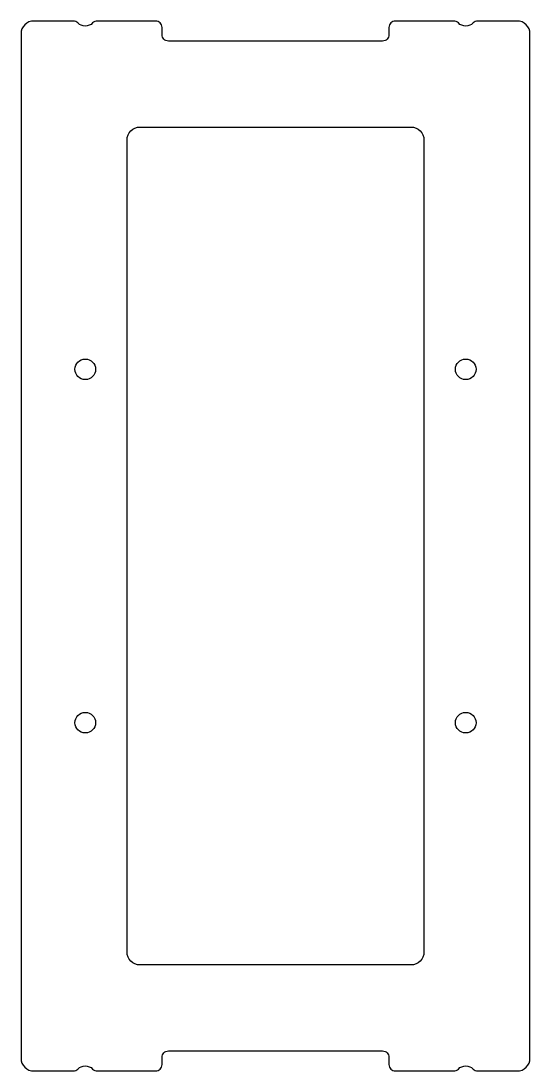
# Model space of a CAD drawing. Header units: millimetres. Extents: x -40 to 40, y -82 to 82.
import ezdxf

# ---------------------------------------------------------------- set-up
doc = ezdxf.new("R2010")
doc.units = ezdxf.units.MM
doc.layers.add('CUTOUTS', color=1, linetype='CONTINUOUS')
doc.layers.add('PERIMETER', color=5, linetype='CONTINUOUS')

msp = doc.modelspace()

# ---------------------------------------------------------------- linework, layer by layer
at = {"layer": 'CUTOUTS'}
msp.add_lwpolyline([(21.1, -65.2), (-21.1, -65.2, -0.414214), (-23.1, -63.2), (-23.1, 63.2, -0.414214), (-21.1, 65.2), (21.1, 65.2, -0.414214), (23.1, 63.2), (23.1, -63.2, -0.414214)], format="xyb", close=True, dxfattribs=at)
for centre in [(-29.6, 27.5), (29.6, 27.5), (-29.6, -27.5), (29.6, -27.5)]:
    msp.add_circle(centre, 1.6, dxfattribs=at)
at = {"layer": 'PERIMETER'}
msp.add_lwpolyline([(-39.6, 79.7), (-39.6, -79.7, 0.414214), (-37.6, -81.7), (-31.48, -81.7, 0.204302), (-30.75, -81.39, -0.426401), (-28.45, -81.39, 0.204302), (-27.72, -81.7), (-18.66, -81.7, 0.414214), (-17.66, -80.7), (-17.66, -79.57, -0.414214), (-16.66, -78.57), (16.66, -78.57, -0.414214), (17.66, -79.57), (17.66, -80.7, 0.414214), (18.66, -81.7), (27.72, -81.7, 0.204302), (28.45, -81.39, -0.426401), (30.75, -81.39, 0.204302), (31.48, -81.7), (37.6, -81.7, 0.414214), (39.6, -79.7), (39.6, 79.7, 0.414214), (37.6, 81.7), (31.48, 81.7, 0.204302), (30.75, 81.39, -0.426401), (28.45, 81.39, 0.204302), (27.72, 81.7), (18.66, 81.7, 0.414214), (17.66, 80.7), (17.66, 79.57, -0.414214), (16.66, 78.57), (-16.66, 78.57, -0.414214), (-17.66, 79.57), (-17.66, 80.7, 0.414214), (-18.66, 81.7), (-27.72, 81.7, 0.204302), (-28.45, 81.39, -0.426401), (-30.75, 81.39, 0.204302), (-31.48, 81.7), (-37.6, 81.7, 0.414214)], format="xyb", close=True, dxfattribs=at)

doc.saveas('drawing.dxf')
